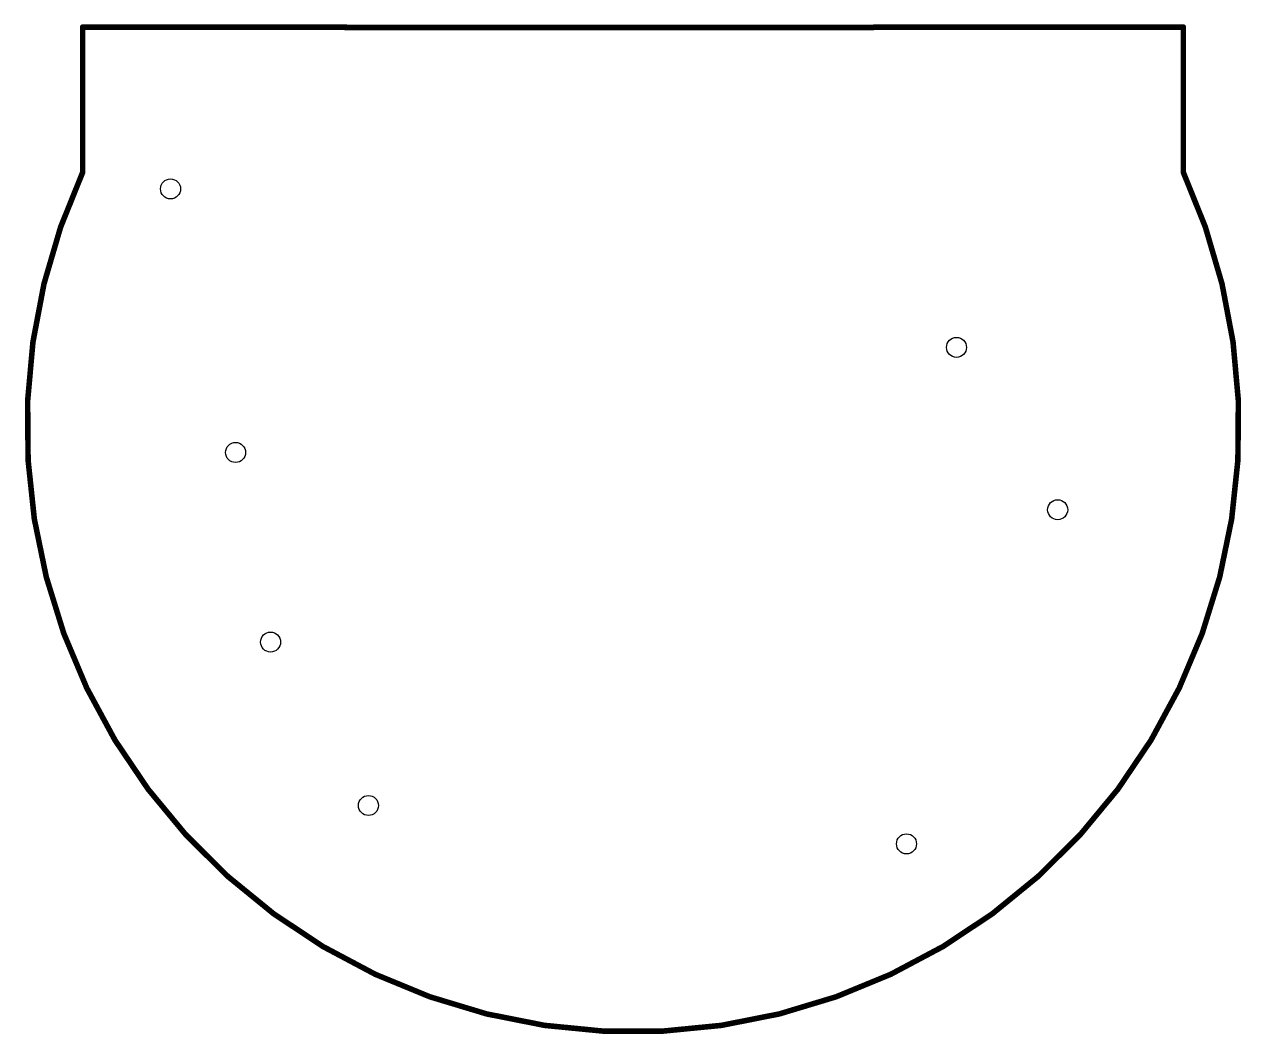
# Model space of a CAD drawing. Extents: x 83.5 to 105.4, y 81.3 to 99.5.
import ezdxf

# ---------------------------------------------------------------- set-up
doc = ezdxf.new("R2010")
doc.units = 0
doc.layers.add('20', color=31, linetype='CONTINUOUS')

msp = doc.modelspace()

# ---------------------------------------------------------------- linework, layer by layer
at = {"layer": '20', "const_width": 0.1}
for points in [[(84.53, 99.4493), (89.27, 99.4493)], [(84.53, 96.84), (84.53, 99.4493)], [(89.27, 99.4493), (89.25, 99.4426)], [(89.25, 99.4426), (98.75, 99.4426)], [(98.77, 99.4493), (98.75, 99.4426)], [(98.77, 99.4493), (104.33, 99.4493)], [(104.33, 99.4493), (104.33, 96.84)]]:
    msp.add_lwpolyline(points, dxfattribs=at)
at = {"layer": '20'}
for points, const_width in [([(84.53, 99.4743, 1), (84.53, 99.4243)], 0.05), ([(84.555, 99.4493, 1), (84.505, 99.4493)], 0.05), ([(89.25, 99.4676, 1), (89.25, 99.4176)], 0.05), ([(89.2421, 99.4663, 1), (89.2579, 99.4189)], 0.05), ([(89.2779, 99.4255, 1), (89.2621, 99.473)], 0.05), ([(89.27, 99.4243, 1), (89.27, 99.4743)], 0.05), ([(98.7421, 99.4663, 1), (98.7579, 99.4189)], 0.05), ([(98.77, 99.4743, 1), (98.77, 99.4243)], 0.05), ([(98.75, 99.4176, 1), (98.75, 99.4676)], 0.05), ([(98.7779, 99.4255, 1), (98.7621, 99.473)], 0.05), ([(104.355, 99.4493, 1), (104.305, 99.4493)], 0.05), ([(104.33, 99.4243, 1), (104.33, 99.4743)], 0.05), ([(84.53, 96.84, 1.5617), (104.33, 96.84)], 0.1), ([(84.505, 96.84, 1), (84.555, 96.84)], 0.05), ([(84.5527, 96.8295, 1), (84.5073, 96.8504)], 0.05), ([(104.3527, 96.8504, 1), (104.3073, 96.8295)], 0.05), ([(104.305, 96.84, 1), (104.355, 96.84)], 0.05)]:
    msp.add_lwpolyline(points, format="xyb", dxfattribs=dict(at, const_width=const_width))
for centre in [(86.11, 96.54), (100.25, 93.69), (87.28, 91.8), (102.07, 90.77), (87.91, 88.39), (89.67, 85.45), (99.35, 84.76)]:
    msp.add_circle(centre, 0.18, dxfattribs=at)

doc.saveas('drawing.dxf')
